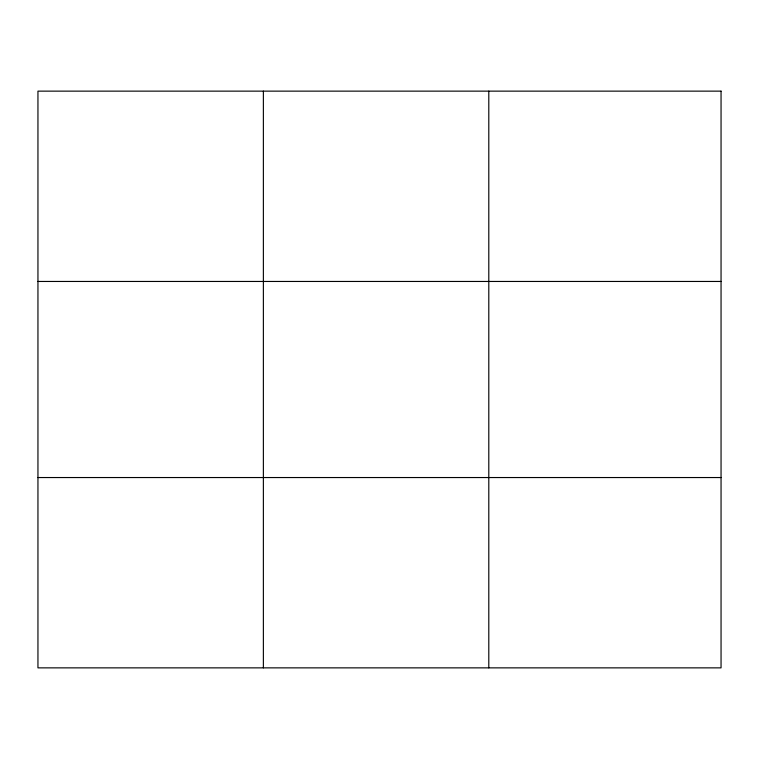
<?xml version="1.0" encoding="UTF-8"?>
<svg xmlns="http://www.w3.org/2000/svg" width="759" height="759" viewBox="0 0 759 759"><rect width="100%" height="100%" fill="white"/><g stroke="black" fill="none" stroke-linecap="round" stroke-linejoin="round"><path stroke-width="1.14" d="M263.373 667.863L263.373 91.137M488.796 667.863L488.796 91.137M37.95 281.456L721.05 281.456M37.95 477.544L721.05 477.544M721.05 91.137L721.05 667.863L37.95 667.863L37.95 91.137L721.05 91.137"/></g></svg>
